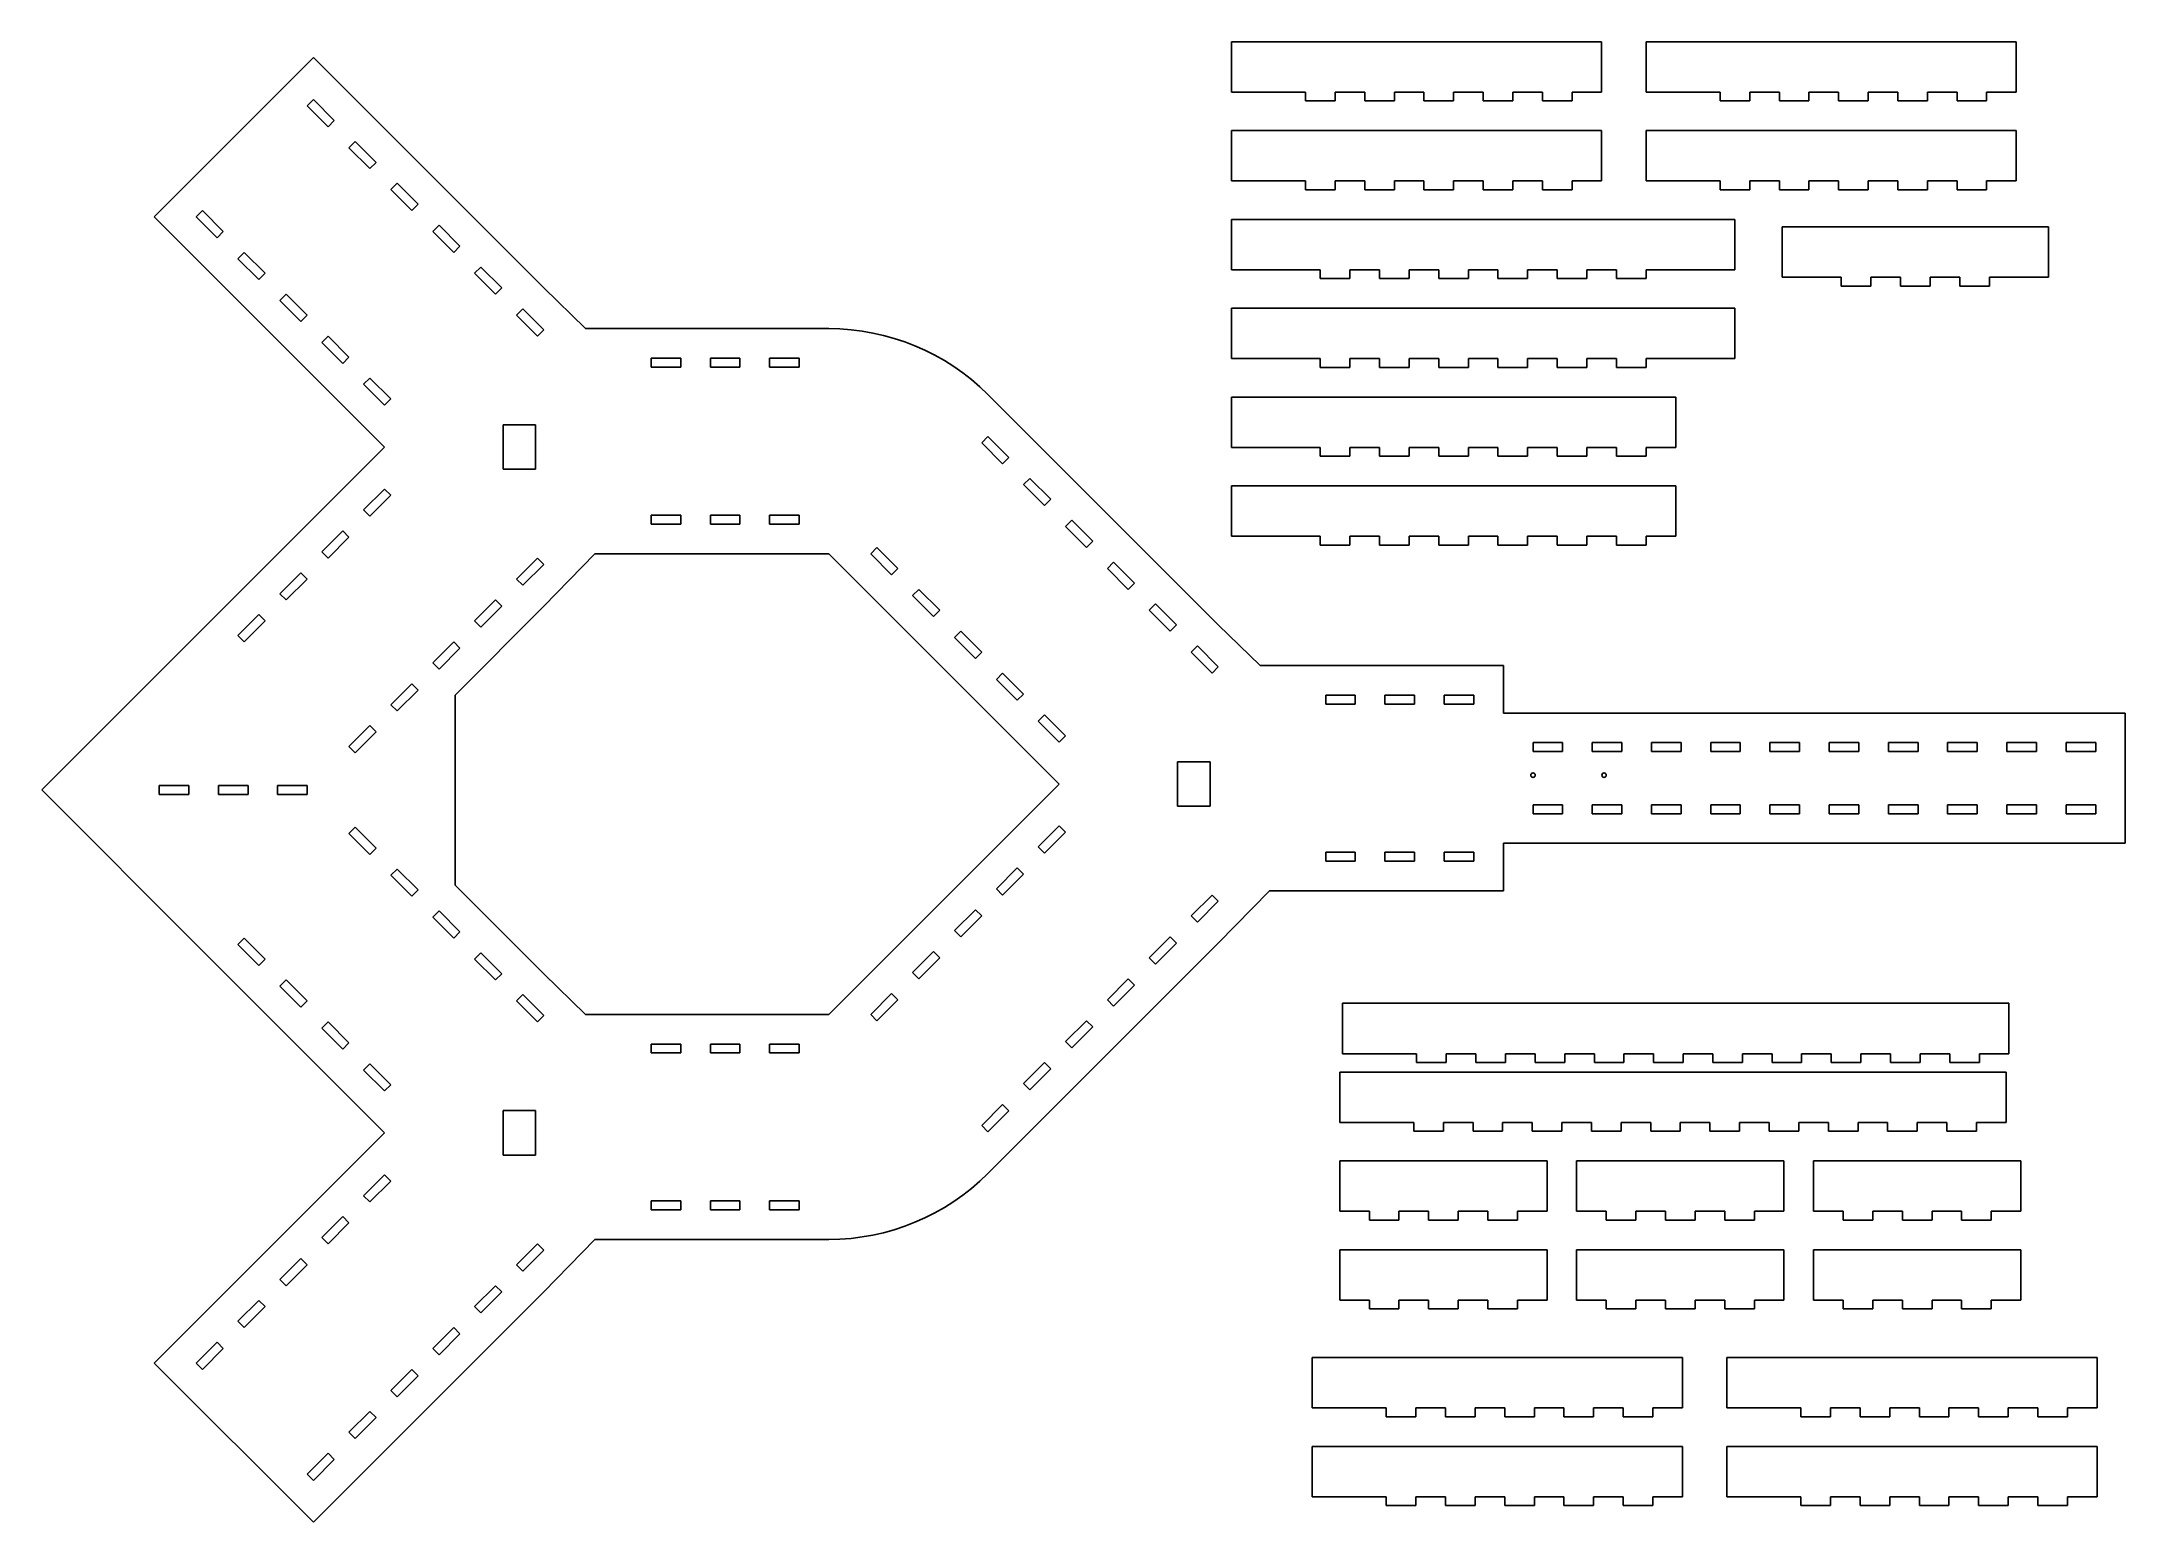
# Model space of a CAD drawing. Header units: millimetres. Extents: x -2 to 702, y 0 to 500.
import ezdxf

# ---------------------------------------------------------------- set-up
doc = ezdxf.new("R2010")
doc.units = ezdxf.units.MM
doc.layers.get('0').update_dxf_attribs({"lineweight": 25, "true_color": 0x000000})

msp = doc.modelspace()

# ---------------------------------------------------------------- linework, layer by layer
for p, q in [((525, 500), (400, 500)), ((400, 500), (400, 483)), ((525, 483), (525, 500)), ((665, 500), (540, 500)), ((540, 500), (540, 483)), ((665, 483), (665, 500)), ((90, 494.61), (36.26, 440.87)), ((167.78, 416.83), (90, 494.61)), ((90, 480.47), (87.88, 478.34)), ((97.07, 473.39), (90, 480.47)), ((400, 483), (425, 483)), ((425, 483), (425, 480)), ((425, 480), (435, 480)), ((435, 480), (435, 483)), ((435, 483), (445, 483)), ((445, 483), (445, 480)), ((445, 480), (455, 480)), ((455, 480), (455, 483)), ((455, 483), (465, 483)), ((465, 483), (465, 480)), ((465, 480), (475, 480)), ((475, 480), (475, 483)), ((475, 483), (485, 483)), ((485, 483), (485, 480)), ((485, 480), (495, 480)), ((495, 480), (495, 483)), ((495, 483), (505, 483)), ((505, 483), (505, 480)), ((505, 480), (515, 480)), ((515, 480), (515, 483)), ((515, 483), (525, 483)), ((540, 483), (565, 483)), ((565, 483), (565, 480)), ((565, 480), (575, 480)), ((575, 480), (575, 483)), ((575, 483), (585, 483)), ((585, 483), (585, 480)), ((585, 480), (595, 480)), ((595, 480), (595, 483)), ((595, 483), (605, 483)), ((605, 483), (605, 480)), ((605, 480), (615, 480)), ((615, 480), (615, 483)), ((615, 483), (625, 483)), ((625, 483), (625, 480)), ((625, 480), (635, 480)), ((635, 480), (635, 483)), ((635, 483), (645, 483)), ((645, 483), (645, 480)), ((645, 480), (655, 480)), ((655, 480), (655, 483)), ((655, 483), (665, 483)), ((87.88, 478.34), (94.95, 471.27)), ((94.95, 471.27), (97.07, 473.39)), ((104.14, 466.32), (102.02, 464.2)), ((111.21, 459.25), (104.14, 466.32)), ((525, 470), (400, 470)), ((400, 470), (400, 453)), ((525, 453), (525, 470)), ((665, 470), (540, 470)), ((540, 470), (540, 453)), ((665, 453), (665, 470)), ((102.02, 464.2), (109.09, 457.13)), ((109.09, 457.13), (111.21, 459.25)), ((118.28, 452.18), (116.16, 450.06)), ((125.36, 445.11), (118.28, 452.18)), ((400, 453), (425, 453)), ((425, 453), (425, 450)), ((435, 450), (435, 453)), ((435, 453), (445, 453)), ((445, 453), (445, 450)), ((455, 450), (455, 453)), ((455, 453), (465, 453)), ((465, 453), (465, 450)), ((475, 450), (475, 453)), ((475, 453), (485, 453)), ((485, 453), (485, 450)), ((495, 450), (495, 453)), ((495, 453), (505, 453)), ((505, 453), (505, 450)), ((515, 450), (515, 453)), ((515, 453), (525, 453)), ((540, 453), (565, 453)), ((565, 453), (565, 450)), ((575, 450), (575, 453)), ((575, 453), (585, 453)), ((585, 453), (585, 450)), ((595, 450), (595, 453)), ((595, 453), (605, 453)), ((605, 453), (605, 450)), ((615, 450), (615, 453)), ((615, 453), (625, 453)), ((625, 453), (625, 450)), ((635, 450), (635, 453)), ((635, 453), (645, 453)), ((645, 453), (645, 450)), ((655, 450), (655, 453)), ((655, 453), (665, 453)), ((116.16, 450.06), (123.23, 442.99)), ((123.23, 442.99), (125.36, 445.11)), ((425, 450), (435, 450)), ((445, 450), (455, 450)), ((465, 450), (475, 450)), ((485, 450), (495, 450)), ((505, 450), (515, 450)), ((565, 450), (575, 450)), ((585, 450), (595, 450)), ((605, 450), (615, 450)), ((625, 450), (635, 450)), ((645, 450), (655, 450)), ((36.26, 440.87), (114.04, 363.09)), ((52.52, 442.99), (50.4, 440.87)), ((50.4, 440.87), (57.47, 433.8)), ((59.59, 435.92), (52.52, 442.99)), ((132.43, 438.04), (130.31, 435.92)), ((139.5, 430.97), (132.43, 438.04)), ((570, 440), (400, 440)), ((400, 440), (400, 423)), ((570, 423), (570, 440)), ((675.92, 437.48), (585.92, 437.48)), ((585.92, 437.48), (585.92, 420.48)), ((675.92, 420.48), (675.92, 437.48)), ((57.47, 433.8), (59.59, 435.92)), ((130.31, 435.92), (137.38, 428.85)), ((137.38, 428.85), (139.5, 430.97)), ((66.67, 428.85), (64.54, 426.72)), ((64.54, 426.72), (71.62, 419.65)), ((73.74, 421.78), (66.67, 428.85)), ((146.57, 423.9), (144.45, 421.78)), ((153.64, 416.83), (146.57, 423.9)), ((400, 423), (410, 423)), ((410, 423), (420, 423)), ((420, 423), (430, 423)), ((430, 423), (430, 420)), ((440, 420), (440, 423)), ((440, 423), (450, 423)), ((450, 423), (450, 420)), ((460, 420), (460, 423)), ((460, 423), (470, 423)), ((470, 423), (470, 420)), ((480, 420), (480, 423)), ((480, 423), (490, 423)), ((490, 423), (490, 420)), ((500, 420), (500, 423)), ((500, 423), (510, 423)), ((510, 423), (510, 420)), ((520, 420), (520, 423)), ((520, 423), (530, 423)), ((530, 423), (530, 420)), ((540, 420), (540, 423)), ((540, 423), (550, 423)), ((550, 423), (560, 423)), ((560, 423), (570, 423)), ((71.62, 419.65), (73.74, 421.78)), ((144.45, 421.78), (151.52, 414.7)), ((151.52, 414.7), (153.64, 416.83)), ((167.78, 416.83), (181.9, 403.09)), ((430, 420), (440, 420)), ((450, 420), (460, 420)), ((470, 420), (480, 420)), ((490, 420), (500, 420)), ((510, 420), (520, 420)), ((530, 420), (540, 420)), ((585.92, 420.48), (595.92, 420.48)), ((595.92, 420.48), (605.92, 420.48)), ((605.92, 420.48), (605.92, 417.48)), ((605.92, 417.48), (615.92, 417.48)), ((615.92, 417.48), (615.92, 420.48)), ((615.92, 420.48), (625.92, 420.48)), ((625.92, 420.48), (625.92, 417.48)), ((625.92, 417.48), (635.92, 417.48)), ((635.92, 417.48), (635.92, 420.48)), ((635.92, 420.48), (645.92, 420.48)), ((645.92, 420.48), (645.92, 417.48)), ((645.92, 417.48), (655.92, 417.48)), ((655.92, 417.48), (655.92, 420.48)), ((655.92, 420.48), (665.92, 420.48)), ((665.92, 420.48), (675.92, 420.48)), ((80.81, 414.7), (78.69, 412.58)), ((78.69, 412.58), (85.76, 405.51)), ((87.88, 407.63), (80.81, 414.7)), ((160.71, 409.75), (158.59, 407.63)), ((160.71, 409.75), (167.78, 402.68)), ((570, 410), (400, 410)), ((400, 410), (400, 393)), ((570, 393), (570, 410)), ((85.76, 405.51), (87.88, 407.63)), ((158.59, 407.63), (165.66, 400.56)), ((165.66, 400.56), (167.78, 402.68)), ((264.04, 403.09), (181.9, 403.09)), ((94.95, 400.56), (92.83, 398.44)), ((92.83, 398.44), (99.9, 391.37)), ((102.02, 393.49), (94.95, 400.56)), ((99.9, 391.37), (102.02, 393.49)), ((214.04, 393.09), (204.04, 393.09)), ((204.04, 393.09), (204.04, 390.09)), ((204.04, 390.09), (214.04, 390.09)), ((214.04, 390.09), (214.04, 393.09)), ((234.04, 393.09), (224.04, 393.09)), ((224.04, 393.09), (224.04, 390.09)), ((224.04, 390.09), (234.04, 390.09)), ((234.04, 390.09), (234.04, 393.09)), ((254.04, 393.09), (244.04, 393.09)), ((244.04, 393.09), (244.04, 390.09)), ((244.04, 390.09), (254.04, 390.09)), ((254.04, 390.09), (254.04, 393.09)), ((400, 393), (410, 393)), ((410, 393), (420, 393)), ((420, 393), (430, 393)), ((430, 393), (430, 390)), ((430, 390), (440, 390)), ((440, 390), (440, 393)), ((440, 393), (450, 393)), ((450, 393), (450, 390)), ((450, 390), (460, 390)), ((460, 390), (460, 393)), ((460, 393), (470, 393)), ((470, 393), (470, 390)), ((470, 390), (480, 390)), ((480, 390), (480, 393)), ((480, 393), (490, 393)), ((490, 393), (490, 390)), ((490, 390), (500, 390)), ((500, 390), (500, 393)), ((500, 393), (510, 393)), ((510, 393), (510, 390)), ((510, 390), (520, 390)), ((520, 390), (520, 393)), ((520, 393), (530, 393)), ((530, 393), (530, 390)), ((530, 390), (540, 390)), ((540, 390), (540, 393)), ((540, 393), (550, 393)), ((550, 393), (560, 393)), ((560, 393), (570, 393)), ((109.09, 386.42), (106.97, 384.3)), ((106.97, 384.3), (114.04, 377.23)), ((116.16, 379.35), (109.09, 386.42)), ((395.56, 303.04), (317.78, 380.83)), ((550, 380), (400, 380)), ((400, 380), (400, 363)), ((550, 363), (550, 380)), ((114.04, 377.23), (116.16, 379.35)), ((165.04, 370.59), (154.04, 370.59)), ((154.04, 370.59), (154.04, 355.59)), ((165.04, 355.59), (165.04, 370.59)), ((317.78, 366.68), (315.66, 364.56)), ((324.85, 359.61), (317.78, 366.68)), ((114.04, 363.09), (52, 301.04)), ((315.66, 364.56), (322.73, 357.49)), ((322.73, 357.49), (324.85, 359.61)), ((400, 363), (410, 363)), ((410, 363), (420, 363)), ((420, 363), (430, 363)), ((430, 363), (430, 360)), ((430, 360), (440, 360)), ((440, 360), (440, 363)), ((440, 363), (450, 363)), ((450, 363), (450, 360)), ((450, 360), (460, 360)), ((460, 360), (460, 363)), ((460, 363), (470, 363)), ((470, 363), (470, 360)), ((470, 360), (480, 360)), ((480, 360), (480, 363)), ((480, 363), (490, 363)), ((490, 363), (490, 360)), ((490, 360), (500, 360)), ((500, 360), (500, 363)), ((500, 363), (510, 363)), ((510, 363), (510, 360)), ((510, 360), (520, 360)), ((520, 360), (520, 363)), ((520, 363), (530, 363)), ((530, 363), (530, 360)), ((530, 360), (540, 360)), ((540, 360), (540, 363)), ((540, 363), (550, 363)), ((154.04, 355.59), (165.04, 355.59)), ((331.92, 352.54), (329.8, 350.42)), ((338.99, 345.47), (331.92, 352.54)), ((114.04, 348.94), (106.97, 341.87)), ((109.09, 339.75), (116.16, 346.82)), ((116.16, 346.82), (114.04, 348.94)), ((329.8, 350.42), (336.87, 343.35)), ((336.87, 343.35), (338.99, 345.47)), ((550, 350), (400, 350)), ((400, 350), (400, 333)), ((550, 333), (550, 350)), ((106.97, 341.87), (109.09, 339.75)), ((214.04, 340.09), (204.04, 340.09)), ((204.04, 340.09), (204.04, 337.09)), ((214.04, 337.09), (214.04, 340.09)), ((234.04, 340.09), (224.04, 340.09)), ((224.04, 340.09), (224.04, 337.09)), ((234.04, 337.09), (234.04, 340.09)), ((254.04, 340.09), (244.04, 340.09)), ((244.04, 340.09), (244.04, 337.09)), ((254.04, 337.09), (254.04, 340.09)), ((346.07, 338.4), (343.94, 336.28)), ((353.14, 331.33), (346.07, 338.4)), ((99.9, 334.8), (92.83, 327.73)), ((94.95, 325.61), (102.02, 332.68)), ((102.02, 332.68), (99.9, 334.8)), ((204.04, 337.09), (214.04, 337.09)), ((224.04, 337.09), (234.04, 337.09)), ((244.04, 337.09), (254.04, 337.09)), ((343.94, 336.28), (351.02, 329.21)), ((351.02, 329.21), (353.14, 331.33)), ((400, 333), (410, 333)), ((410, 333), (420, 333)), ((420, 333), (430, 333)), ((430, 333), (430, 330)), ((440, 330), (440, 333)), ((440, 333), (450, 333)), ((450, 333), (450, 330)), ((460, 330), (460, 333)), ((460, 333), (470, 333)), ((470, 333), (470, 330)), ((480, 330), (480, 333)), ((480, 333), (490, 333)), ((490, 333), (490, 330)), ((500, 330), (500, 333)), ((500, 333), (510, 333)), ((510, 333), (510, 330)), ((520, 330), (520, 333)), ((520, 333), (530, 333)), ((530, 333), (530, 330)), ((540, 330), (540, 333)), ((540, 333), (550, 333)), ((92.83, 327.73), (94.95, 325.61)), ((165.66, 325.61), (158.59, 318.54)), ((167.78, 323.49), (165.66, 325.61)), ((167.78, 309.35), (185.04, 327.09)), ((185.04, 327.09), (264.04, 327.09)), ((264.04, 327.09), (341.82, 249.3)), ((280.31, 329.21), (278.18, 327.09)), ((278.18, 327.09), (285.25, 320.01)), ((287.38, 322.14), (280.31, 329.21)), ((360.21, 324.26), (358.09, 322.14)), ((367.28, 317.19), (360.21, 324.26)), ((430, 330), (440, 330)), ((450, 330), (460, 330)), ((470, 330), (480, 330)), ((490, 330), (500, 330)), ((510, 330), (520, 330)), ((530, 330), (540, 330)), ((85.76, 320.66), (78.69, 313.59)), ((80.81, 311.47), (87.88, 318.54)), ((87.88, 318.54), (85.76, 320.66)), ((158.59, 318.54), (160.71, 316.42)), ((160.71, 316.42), (167.78, 323.49)), ((285.25, 320.01), (287.38, 322.14)), ((358.09, 322.14), (365.16, 315.06)), ((365.16, 315.06), (367.28, 317.19)), ((78.69, 313.59), (80.81, 311.47)), ((151.52, 311.47), (144.45, 304.4)), ((153.64, 309.35), (151.52, 311.47)), ((294.45, 315.06), (292.33, 312.94)), ((292.33, 312.94), (299.4, 305.87)), ((301.52, 307.99), (294.45, 315.06)), ((374.35, 310.11), (372.23, 307.99)), ((381.42, 303.04), (374.35, 310.11)), ((71.62, 306.52), (64.54, 299.45)), ((66.67, 297.32), (73.74, 304.4)), ((73.74, 304.4), (71.62, 306.52)), ((137.93, 279.3), (167.78, 309.35)), ((144.45, 304.4), (146.57, 302.27)), ((146.57, 302.27), (153.64, 309.35)), ((299.4, 305.87), (301.52, 307.99)), ((372.23, 307.99), (379.3, 300.92)), ((379.3, 300.92), (381.42, 303.04)), ((395.56, 303.04), (409.68, 289.3)), ((-1.74, 247.3), (52, 301.04)), ((64.54, 299.45), (66.67, 297.32)), ((137.38, 297.32), (130.31, 290.25)), ((139.5, 295.2), (137.38, 297.32)), ((308.59, 300.92), (306.47, 298.8)), ((306.47, 298.8), (313.54, 291.73)), ((315.66, 293.85), (308.59, 300.92)), ((388.49, 295.97), (386.37, 293.85)), ((388.49, 295.97), (395.56, 288.9)), ((130.31, 290.25), (132.43, 288.13)), ((132.43, 288.13), (139.5, 295.2)), ((313.54, 291.73), (315.66, 293.85)), ((386.37, 293.85), (393.44, 286.78)), ((393.44, 286.78), (395.56, 288.9)), ((491.82, 289.3), (409.68, 289.3)), ((491.82, 284.3), (491.82, 289.3)), ((123.23, 283.18), (116.16, 276.11)), ((125.36, 281.06), (123.23, 283.18)), ((322.73, 286.78), (320.61, 284.66)), ((320.61, 284.66), (327.68, 277.59)), ((329.8, 279.71), (322.73, 286.78)), ((491.82, 273.3), (491.82, 284.3)), ((116.16, 276.11), (118.28, 273.99)), ((118.28, 273.99), (125.36, 281.06)), ((137.93, 279.3), (137.93, 215.11)), ((327.68, 277.59), (329.8, 279.71)), ((441.82, 279.3), (431.82, 279.3)), ((431.82, 279.3), (431.82, 276.3)), ((431.82, 276.3), (441.82, 276.3)), ((441.82, 276.3), (441.82, 279.3)), ((461.82, 279.3), (451.82, 279.3)), ((451.82, 279.3), (451.82, 276.3)), ((451.82, 276.3), (461.82, 276.3)), ((461.82, 276.3), (461.82, 279.3)), ((481.82, 279.3), (471.82, 279.3)), ((471.82, 279.3), (471.82, 276.3)), ((471.82, 276.3), (481.82, 276.3)), ((481.82, 276.3), (481.82, 279.3)), ((109.09, 269.04), (102.02, 261.97)), ((111.21, 266.92), (109.09, 269.04)), ((336.87, 272.64), (334.75, 270.52)), ((334.75, 270.52), (341.82, 263.45)), ((343.94, 265.57), (336.87, 272.64)), ((601.82, 273.3), (491.82, 273.3)), ((701.82, 273.3), (591.82, 273.3)), ((701.82, 229.3), (701.82, 273.3)), ((102.02, 261.97), (104.14, 259.85)), ((104.14, 259.85), (111.21, 266.92)), ((341.82, 263.45), (343.94, 265.57)), ((511.82, 263.3), (501.82, 263.3)), ((501.82, 263.3), (501.82, 260.3)), ((511.82, 260.3), (511.82, 263.3)), ((531.82, 263.3), (521.82, 263.3)), ((521.82, 263.3), (521.82, 260.3)), ((531.82, 260.3), (531.82, 263.3)), ((551.82, 263.3), (541.82, 263.3)), ((541.82, 263.3), (541.82, 260.3)), ((551.82, 260.3), (551.82, 263.3)), ((571.82, 263.3), (561.82, 263.3)), ((561.82, 263.3), (561.82, 260.3)), ((571.82, 260.3), (571.82, 263.3)), ((591.82, 263.3), (581.82, 263.3)), ((581.82, 263.3), (581.82, 260.3)), ((591.82, 260.3), (591.82, 263.3)), ((611.82, 263.3), (601.82, 263.3)), ((601.82, 263.3), (601.82, 260.3)), ((611.82, 260.3), (611.82, 263.3)), ((631.82, 263.3), (621.82, 263.3)), ((621.82, 263.3), (621.82, 260.3)), ((631.82, 260.3), (631.82, 263.3)), ((651.82, 263.3), (641.82, 263.3)), ((641.82, 263.3), (641.82, 260.3)), ((651.82, 260.3), (651.82, 263.3)), ((671.82, 263.3), (661.82, 263.3)), ((661.82, 263.3), (661.82, 260.3)), ((671.82, 260.3), (671.82, 263.3)), ((691.82, 263.3), (681.82, 263.3)), ((681.82, 263.3), (681.82, 260.3)), ((691.82, 260.3), (691.82, 263.3)), ((392.82, 256.8), (381.82, 256.8)), ((381.82, 256.8), (381.82, 241.8)), ((392.82, 241.8), (392.82, 256.8)), ((501.82, 260.3), (511.82, 260.3)), ((521.82, 260.3), (531.82, 260.3)), ((541.82, 260.3), (551.82, 260.3)), ((561.82, 260.3), (571.82, 260.3)), ((581.82, 260.3), (591.82, 260.3)), ((601.82, 260.3), (611.82, 260.3)), ((621.82, 260.3), (631.82, 260.3)), ((641.82, 260.3), (651.82, 260.3)), ((661.82, 260.3), (671.82, 260.3)), ((681.82, 260.3), (691.82, 260.3)), ((-1.74, 247.3), (52, 193.56)), ((47.93, 248.8), (37.93, 248.8)), ((37.93, 248.8), (37.93, 245.8)), ((47.93, 245.8), (47.93, 248.8)), ((67.93, 248.8), (57.93, 248.8)), ((57.93, 248.8), (57.93, 245.8)), ((67.93, 245.8), (67.93, 248.8)), ((87.93, 248.8), (77.93, 248.8)), ((77.93, 248.8), (77.93, 245.8)), ((87.93, 245.8), (87.93, 248.8)), ((341.82, 249.3), (264.04, 171.52)), ((37.93, 245.8), (47.93, 245.8)), ((57.93, 245.8), (67.93, 245.8)), ((77.93, 245.8), (87.93, 245.8)), ((381.82, 241.8), (392.82, 241.8)), ((511.82, 242.3), (501.82, 242.3)), ((501.82, 242.3), (501.82, 239.3)), ((501.82, 239.3), (511.82, 239.3)), ((511.82, 239.3), (511.82, 242.3)), ((531.82, 242.3), (521.82, 242.3)), ((521.82, 242.3), (521.82, 239.3)), ((521.82, 239.3), (531.82, 239.3)), ((531.82, 239.3), (531.82, 242.3)), ((551.82, 242.3), (541.82, 242.3)), ((541.82, 242.3), (541.82, 239.3)), ((541.82, 239.3), (551.82, 239.3)), ((551.82, 239.3), (551.82, 242.3)), ((571.82, 242.3), (561.82, 242.3)), ((561.82, 242.3), (561.82, 239.3)), ((561.82, 239.3), (571.82, 239.3)), ((571.82, 239.3), (571.82, 242.3)), ((591.82, 242.3), (581.82, 242.3)), ((581.82, 242.3), (581.82, 239.3)), ((581.82, 239.3), (591.82, 239.3)), ((591.82, 239.3), (591.82, 242.3)), ((611.82, 242.3), (601.82, 242.3)), ((601.82, 242.3), (601.82, 239.3)), ((601.82, 239.3), (611.82, 239.3)), ((611.82, 239.3), (611.82, 242.3)), ((631.82, 242.3), (621.82, 242.3)), ((621.82, 242.3), (621.82, 239.3)), ((621.82, 239.3), (631.82, 239.3)), ((631.82, 239.3), (631.82, 242.3)), ((651.82, 242.3), (641.82, 242.3)), ((641.82, 242.3), (641.82, 239.3)), ((641.82, 239.3), (651.82, 239.3)), ((651.82, 239.3), (651.82, 242.3)), ((671.82, 242.3), (661.82, 242.3)), ((661.82, 242.3), (661.82, 239.3)), ((661.82, 239.3), (671.82, 239.3)), ((671.82, 239.3), (671.82, 242.3)), ((691.82, 242.3), (681.82, 242.3)), ((681.82, 242.3), (681.82, 239.3)), ((681.82, 239.3), (691.82, 239.3)), ((691.82, 239.3), (691.82, 242.3)), ((104.14, 234.76), (102.02, 232.64)), ((102.02, 232.64), (109.09, 225.57)), ((111.21, 227.69), (104.14, 234.76)), ((341.82, 235.16), (334.75, 228.09)), ((336.87, 225.97), (343.94, 233.04)), ((343.94, 233.04), (341.82, 235.16)), ((109.09, 225.57), (111.21, 227.69)), ((334.75, 228.09), (336.87, 225.97)), ((441.82, 226.3), (431.82, 226.3)), ((431.82, 226.3), (431.82, 223.3)), ((441.82, 223.3), (441.82, 226.3)), ((461.82, 226.3), (451.82, 226.3)), ((451.82, 226.3), (451.82, 223.3)), ((461.82, 223.3), (461.82, 226.3)), ((481.82, 226.3), (471.82, 226.3)), ((471.82, 226.3), (471.82, 223.3)), ((481.82, 223.3), (481.82, 226.3)), ((491.82, 213.3), (491.82, 229.3)), ((491.82, 229.3), (601.82, 229.3)), ((514.32, 229.3), (514.32, 229.3)), ((591.82, 229.3), (701.82, 229.3)), ((614.32, 229.3), (614.32, 229.3)), ((118.28, 220.62), (116.16, 218.5)), ((116.16, 218.5), (123.23, 211.42)), ((125.36, 213.55), (118.28, 220.62)), ((327.68, 221.02), (320.61, 213.95)), ((322.73, 211.83), (329.8, 218.9)), ((329.8, 218.9), (327.68, 221.02)), ((431.82, 223.3), (441.82, 223.3)), ((451.82, 223.3), (461.82, 223.3)), ((471.82, 223.3), (481.82, 223.3)), ((123.23, 211.42), (125.36, 213.55)), ((137.93, 215.11), (167.78, 185.26)), ((320.61, 213.95), (322.73, 211.83)), ((393.44, 211.83), (386.37, 204.76)), ((395.56, 209.71), (393.44, 211.83)), ((395.56, 195.56), (412.82, 213.3)), ((412.82, 213.3), (491.82, 213.3)), ((132.43, 206.48), (130.31, 204.35)), ((130.31, 204.35), (137.38, 197.28)), ((139.5, 199.4), (132.43, 206.48)), ((313.54, 206.88), (306.47, 199.81)), ((308.59, 197.68), (315.66, 204.76)), ((315.66, 204.76), (313.54, 206.88)), ((386.37, 204.76), (388.49, 202.63)), ((388.49, 202.63), (395.56, 209.71)), ((66.67, 197.28), (64.54, 195.16)), ((73.74, 190.21), (66.67, 197.28)), ((137.38, 197.28), (139.5, 199.4)), ((306.47, 199.81), (308.59, 197.68)), ((379.3, 197.68), (372.23, 190.61)), ((381.42, 195.56), (379.3, 197.68)), ((52, 193.56), (114.04, 131.52)), ((64.54, 195.16), (71.62, 188.09)), ((71.62, 188.09), (73.74, 190.21)), ((146.57, 192.33), (144.45, 190.21)), ((144.45, 190.21), (151.52, 183.14)), ((153.64, 185.26), (146.57, 192.33)), ((299.4, 192.74), (292.33, 185.66)), ((294.45, 183.54), (301.52, 190.61)), ((301.52, 190.61), (299.4, 192.74)), ((317.78, 117.78), (395.56, 195.56)), ((372.23, 190.61), (374.35, 188.49)), ((374.35, 188.49), (381.42, 195.56)), ((80.81, 183.14), (78.69, 181.02)), ((87.88, 176.07), (80.81, 183.14)), ((151.52, 183.14), (153.64, 185.26)), ((167.78, 185.26), (181.9, 171.52)), ((292.33, 185.66), (294.45, 183.54)), ((365.16, 183.54), (358.09, 176.47)), ((367.28, 181.42), (365.16, 183.54)), ((78.69, 181.02), (85.76, 173.95)), ((85.76, 173.95), (87.88, 176.07)), ((160.71, 178.19), (158.59, 176.07)), ((158.59, 176.07), (165.66, 169)), ((160.71, 178.19), (167.78, 171.12)), ((285.25, 178.59), (278.18, 171.52)), ((280.31, 169.4), (287.38, 176.47)), ((287.38, 176.47), (285.25, 178.59)), ((358.09, 176.47), (360.21, 174.35)), ((360.21, 174.35), (367.28, 181.42)), ((94.95, 169), (92.83, 166.88)), ((102.02, 161.93), (94.95, 169)), ((165.66, 169), (167.78, 171.12)), ((264.04, 171.52), (181.9, 171.52)), ((278.18, 171.52), (280.31, 169.4)), ((351.02, 169.4), (343.94, 162.33)), ((353.14, 167.28), (351.02, 169.4)), ((562.53, 175.26), (437.53, 175.26)), ((437.53, 175.26), (437.53, 158.26)), ((662.53, 175.26), (537.53, 175.26)), ((662.53, 158.26), (662.53, 175.26)), ((92.83, 166.88), (99.9, 159.81)), ((99.9, 159.81), (102.02, 161.93)), ((343.94, 162.33), (346.07, 160.21)), ((346.07, 160.21), (353.14, 167.28)), ((109.09, 154.86), (106.97, 152.74)), ((116.16, 147.79), (109.09, 154.86)), ((214.04, 161.52), (204.04, 161.52)), ((204.04, 161.52), (204.04, 158.52)), ((204.04, 158.52), (214.04, 158.52)), ((214.04, 158.52), (214.04, 161.52)), ((234.04, 161.52), (224.04, 161.52)), ((224.04, 161.52), (224.04, 158.52)), ((224.04, 158.52), (234.04, 158.52)), ((234.04, 158.52), (234.04, 161.52)), ((254.04, 161.52), (244.04, 161.52)), ((244.04, 161.52), (244.04, 158.52)), ((244.04, 158.52), (254.04, 158.52)), ((254.04, 158.52), (254.04, 161.52)), ((336.87, 155.26), (329.8, 148.19)), ((338.99, 153.14), (336.87, 155.26)), ((437.53, 158.26), (462.53, 158.26)), ((462.53, 158.26), (462.53, 155.26)), ((462.53, 155.26), (472.53, 155.26)), ((472.53, 155.26), (472.53, 158.26)), ((472.53, 158.26), (482.53, 158.26)), ((482.53, 158.26), (482.53, 155.26)), ((482.53, 155.26), (492.53, 155.26)), ((492.53, 155.26), (492.53, 158.26)), ((492.53, 158.26), (502.53, 158.26)), ((502.53, 158.26), (502.53, 155.26)), ((502.53, 155.26), (512.53, 155.26)), ((512.53, 155.26), (512.53, 158.26)), ((512.53, 158.26), (522.53, 158.26)), ((522.53, 158.26), (522.53, 155.26)), ((522.53, 155.26), (532.53, 155.26)), ((532.53, 155.26), (532.53, 158.26)), ((532.53, 158.26), (542.53, 158.26)), ((542.53, 158.26), (542.53, 155.26)), ((542.53, 155.26), (552.53, 155.26)), ((552.53, 155.26), (552.53, 158.26)), ((552.53, 158.26), (562.53, 158.26)), ((562.53, 158.26), (562.53, 155.26)), ((562.53, 155.26), (572.53, 155.26)), ((572.53, 155.26), (572.53, 158.26)), ((572.53, 158.26), (582.53, 158.26)), ((582.53, 158.26), (582.53, 155.26)), ((582.53, 155.26), (592.53, 155.26)), ((592.53, 155.26), (592.53, 158.26)), ((592.53, 158.26), (602.53, 158.26)), ((602.53, 158.26), (602.53, 155.26)), ((602.53, 155.26), (612.53, 155.26)), ((612.53, 155.26), (612.53, 158.26)), ((612.53, 158.26), (622.53, 158.26)), ((622.53, 158.26), (622.53, 155.26)), ((622.53, 155.26), (632.53, 155.26)), ((632.53, 155.26), (632.53, 158.26)), ((632.53, 158.26), (642.53, 158.26)), ((642.53, 158.26), (642.53, 155.26)), ((642.53, 155.26), (652.53, 155.26)), ((652.53, 155.26), (652.53, 158.26)), ((652.53, 158.26), (662.53, 158.26)), ((106.97, 152.74), (114.04, 145.66)), ((114.04, 145.66), (116.16, 147.79)), ((329.8, 148.19), (331.92, 146.07)), ((331.92, 146.07), (338.99, 153.14)), ((561.56, 152.04), (436.56, 152.04)), ((436.56, 152.04), (436.56, 135.04)), ((661.56, 152.04), (536.56, 152.04)), ((661.56, 135.04), (661.56, 152.04)), ((322.73, 141.12), (315.66, 134.05)), ((324.85, 138.99), (322.73, 141.12)), ((165.04, 139.02), (154.04, 139.02)), ((154.04, 139.02), (154.04, 124.02)), ((165.04, 124.02), (165.04, 139.02)), ((315.66, 134.05), (317.78, 131.92)), ((317.78, 131.92), (324.85, 138.99)), ((436.56, 135.04), (461.56, 135.04)), ((461.56, 135.04), (461.56, 132.04)), ((471.56, 132.04), (471.56, 135.04)), ((471.56, 135.04), (481.56, 135.04)), ((481.56, 135.04), (481.56, 132.04)), ((491.56, 132.04), (491.56, 135.04)), ((491.56, 135.04), (501.56, 135.04)), ((501.56, 135.04), (501.56, 132.04)), ((511.56, 132.04), (511.56, 135.04)), ((511.56, 135.04), (521.56, 135.04)), ((521.56, 135.04), (521.56, 132.04)), ((531.56, 132.04), (531.56, 135.04)), ((531.56, 135.04), (541.56, 135.04)), ((541.56, 135.04), (541.56, 132.04)), ((551.56, 132.04), (551.56, 135.04)), ((551.56, 135.04), (561.56, 135.04)), ((561.56, 135.04), (561.56, 132.04)), ((571.56, 132.04), (571.56, 135.04)), ((571.56, 135.04), (581.56, 135.04)), ((581.56, 135.04), (581.56, 132.04)), ((591.56, 132.04), (591.56, 135.04)), ((591.56, 135.04), (601.56, 135.04)), ((601.56, 135.04), (601.56, 132.04)), ((611.56, 132.04), (611.56, 135.04)), ((611.56, 135.04), (621.56, 135.04)), ((621.56, 135.04), (621.56, 132.04)), ((631.56, 132.04), (631.56, 135.04)), ((631.56, 135.04), (641.56, 135.04)), ((641.56, 135.04), (641.56, 132.04)), ((651.56, 132.04), (651.56, 135.04)), ((651.56, 135.04), (661.56, 135.04)), ((114.04, 131.52), (36.26, 53.74)), ((461.56, 132.04), (471.56, 132.04)), ((481.56, 132.04), (491.56, 132.04)), ((501.56, 132.04), (511.56, 132.04)), ((521.56, 132.04), (531.56, 132.04)), ((541.56, 132.04), (551.56, 132.04)), ((561.56, 132.04), (571.56, 132.04)), ((581.56, 132.04), (591.56, 132.04)), ((601.56, 132.04), (611.56, 132.04)), ((621.56, 132.04), (631.56, 132.04)), ((641.56, 132.04), (651.56, 132.04)), ((154.04, 124.02), (165.04, 124.02)), ((506.56, 122.04), (436.56, 122.04)), ((436.56, 122.04), (436.56, 105.04)), ((506.56, 105.04), (506.56, 122.04)), ((586.56, 122.04), (516.56, 122.04)), ((516.56, 122.04), (516.56, 105.04)), ((586.56, 105.04), (586.56, 122.04)), ((666.56, 122.04), (596.56, 122.04)), ((596.56, 122.04), (596.56, 105.04)), ((666.56, 105.04), (666.56, 122.04)), ((114.04, 117.38), (106.97, 110.31)), ((109.09, 108.19), (116.16, 115.26)), ((116.16, 115.26), (114.04, 117.38)), ((106.97, 110.31), (109.09, 108.19)), ((214.04, 108.52), (204.04, 108.52)), ((204.04, 108.52), (204.04, 105.52)), ((214.04, 105.52), (214.04, 108.52)), ((234.04, 108.52), (224.04, 108.52)), ((224.04, 108.52), (224.04, 105.52)), ((234.04, 105.52), (234.04, 108.52)), ((254.04, 108.52), (244.04, 108.52)), ((244.04, 108.52), (244.04, 105.52)), ((254.04, 105.52), (254.04, 108.52)), ((99.9, 103.24), (92.83, 96.17)), ((94.95, 94.05), (102.02, 101.12)), ((102.02, 101.12), (99.9, 103.24)), ((204.04, 105.52), (214.04, 105.52)), ((224.04, 105.52), (234.04, 105.52)), ((244.04, 105.52), (254.04, 105.52)), ((436.56, 105.04), (446.56, 105.04)), ((446.56, 105.04), (446.56, 102.04)), ((446.56, 102.04), (456.56, 102.04)), ((456.56, 102.04), (456.56, 105.04)), ((456.56, 105.04), (466.56, 105.04)), ((466.56, 105.04), (466.56, 102.04)), ((466.56, 102.04), (476.56, 102.04)), ((476.56, 102.04), (476.56, 105.04)), ((476.56, 105.04), (486.56, 105.04)), ((486.56, 105.04), (486.56, 102.04)), ((486.56, 102.04), (496.56, 102.04)), ((496.56, 102.04), (496.56, 105.04)), ((496.56, 105.04), (506.56, 105.04)), ((516.56, 105.04), (526.56, 105.04)), ((526.56, 105.04), (526.56, 102.04)), ((526.56, 102.04), (536.56, 102.04)), ((536.56, 102.04), (536.56, 105.04)), ((536.56, 105.04), (546.56, 105.04)), ((546.56, 105.04), (546.56, 102.04)), ((546.56, 102.04), (556.56, 102.04)), ((556.56, 102.04), (556.56, 105.04)), ((556.56, 105.04), (566.56, 105.04)), ((566.56, 105.04), (566.56, 102.04)), ((566.56, 102.04), (576.56, 102.04)), ((576.56, 102.04), (576.56, 105.04)), ((576.56, 105.04), (586.56, 105.04)), ((596.56, 105.04), (606.56, 105.04)), ((606.56, 105.04), (606.56, 102.04)), ((606.56, 102.04), (616.56, 102.04)), ((616.56, 102.04), (616.56, 105.04)), ((616.56, 105.04), (626.56, 105.04)), ((626.56, 105.04), (626.56, 102.04)), ((626.56, 102.04), (636.56, 102.04)), ((636.56, 102.04), (636.56, 105.04)), ((636.56, 105.04), (646.56, 105.04)), ((646.56, 105.04), (646.56, 102.04)), ((646.56, 102.04), (656.56, 102.04)), ((656.56, 102.04), (656.56, 105.04)), ((656.56, 105.04), (666.56, 105.04)), ((92.83, 96.17), (94.95, 94.05)), ((165.66, 94.05), (158.59, 86.97)), ((160.71, 84.85), (167.78, 91.92)), ((167.78, 91.92), (165.66, 94.05)), ((167.78, 77.78), (185.04, 95.52)), ((185.04, 95.52), (264.04, 95.52)), ((506.56, 92.04), (436.56, 92.04)), ((436.56, 92.04), (436.56, 75.04)), ((506.56, 75.04), (506.56, 92.04)), ((586.56, 92.04), (516.56, 92.04)), ((516.56, 92.04), (516.56, 75.04)), ((586.56, 75.04), (586.56, 92.04)), ((666.56, 92.04), (596.56, 92.04)), ((596.56, 92.04), (596.56, 75.04)), ((666.56, 75.04), (666.56, 92.04)), ((85.76, 89.1), (78.69, 82.02)), ((80.81, 79.9), (87.88, 86.97)), ((87.88, 86.97), (85.76, 89.1)), ((158.59, 86.97), (160.71, 84.85)), ((78.69, 82.02), (80.81, 79.9)), ((90, 0), (167.78, 77.78)), ((151.52, 79.9), (144.45, 72.83)), ((146.57, 70.71), (153.64, 77.78)), ((153.64, 77.78), (151.52, 79.9)), ((71.62, 74.95), (64.54, 67.88)), ((66.67, 65.76), (73.74, 72.83)), ((73.74, 72.83), (71.62, 74.95)), ((144.45, 72.83), (146.57, 70.71)), ((436.56, 75.04), (446.56, 75.04)), ((446.56, 75.04), (446.56, 72.04)), ((446.56, 72.04), (456.56, 72.04)), ((456.56, 72.04), (456.56, 75.04)), ((456.56, 75.04), (466.56, 75.04)), ((466.56, 75.04), (466.56, 72.04)), ((466.56, 72.04), (476.56, 72.04)), ((476.56, 72.04), (476.56, 75.04)), ((476.56, 75.04), (486.56, 75.04)), ((486.56, 75.04), (486.56, 72.04)), ((486.56, 72.04), (496.56, 72.04)), ((496.56, 72.04), (496.56, 75.04)), ((496.56, 75.04), (506.56, 75.04)), ((516.56, 75.04), (526.56, 75.04)), ((526.56, 75.04), (526.56, 72.04)), ((526.56, 72.04), (536.56, 72.04)), ((536.56, 72.04), (536.56, 75.04)), ((536.56, 75.04), (546.56, 75.04)), ((546.56, 75.04), (546.56, 72.04)), ((546.56, 72.04), (556.56, 72.04)), ((556.56, 72.04), (556.56, 75.04)), ((556.56, 75.04), (566.56, 75.04)), ((566.56, 75.04), (566.56, 72.04)), ((566.56, 72.04), (576.56, 72.04)), ((576.56, 72.04), (576.56, 75.04)), ((576.56, 75.04), (586.56, 75.04)), ((596.56, 75.04), (606.56, 75.04)), ((606.56, 75.04), (606.56, 72.04)), ((606.56, 72.04), (616.56, 72.04)), ((616.56, 72.04), (616.56, 75.04)), ((616.56, 75.04), (626.56, 75.04)), ((626.56, 75.04), (626.56, 72.04)), ((626.56, 72.04), (636.56, 72.04)), ((636.56, 72.04), (636.56, 75.04)), ((636.56, 75.04), (646.56, 75.04)), ((646.56, 75.04), (646.56, 72.04)), ((646.56, 72.04), (656.56, 72.04)), ((656.56, 72.04), (656.56, 75.04)), ((656.56, 75.04), (666.56, 75.04)), ((64.54, 67.88), (66.67, 65.76)), ((137.38, 65.76), (130.31, 58.69)), ((132.43, 56.57), (139.5, 63.64)), ((139.5, 63.64), (137.38, 65.76)), ((57.47, 60.81), (50.4, 53.74)), ((52.52, 51.62), (59.59, 58.69)), ((59.59, 58.69), (57.47, 60.81)), ((130.31, 58.69), (132.43, 56.57)), ((36.26, 53.74), (90, 0)), ((50.4, 53.74), (52.52, 51.62)), ((123.23, 51.62), (116.16, 44.55)), ((118.28, 42.43), (125.36, 49.5)), ((125.36, 49.5), (123.23, 51.62)), ((552.28, 55.63), (427.28, 55.63)), ((427.28, 55.63), (427.28, 38.63)), ((552.28, 38.63), (552.28, 55.63)), ((692.28, 55.63), (567.28, 55.63)), ((567.28, 55.63), (567.28, 38.63)), ((692.28, 38.63), (692.28, 55.63)), ((116.16, 44.55), (118.28, 42.43)), ((109.09, 37.48), (102.02, 30.41)), ((104.14, 28.28), (111.21, 35.36)), ((111.21, 35.36), (109.09, 37.48)), ((427.28, 38.63), (452.28, 38.63)), ((452.28, 38.63), (452.28, 35.63)), ((452.28, 35.63), (462.28, 35.63)), ((462.28, 35.63), (462.28, 38.63)), ((462.28, 38.63), (472.28, 38.63)), ((472.28, 38.63), (472.28, 35.63)), ((472.28, 35.63), (482.28, 35.63)), ((482.28, 35.63), (482.28, 38.63)), ((482.28, 38.63), (492.28, 38.63)), ((492.28, 38.63), (492.28, 35.63)), ((492.28, 35.63), (502.28, 35.63)), ((502.28, 35.63), (502.28, 38.63)), ((502.28, 38.63), (512.28, 38.63)), ((512.28, 38.63), (512.28, 35.63)), ((512.28, 35.63), (522.28, 35.63)), ((522.28, 35.63), (522.28, 38.63)), ((522.28, 38.63), (532.28, 38.63)), ((532.28, 38.63), (532.28, 35.63)), ((532.28, 35.63), (542.28, 35.63)), ((542.28, 35.63), (542.28, 38.63)), ((542.28, 38.63), (552.28, 38.63)), ((567.28, 38.63), (592.28, 38.63)), ((592.28, 38.63), (592.28, 35.63)), ((592.28, 35.63), (602.28, 35.63)), ((602.28, 35.63), (602.28, 38.63)), ((602.28, 38.63), (612.28, 38.63)), ((612.28, 38.63), (612.28, 35.63)), ((612.28, 35.63), (622.28, 35.63)), ((622.28, 35.63), (622.28, 38.63)), ((622.28, 38.63), (632.28, 38.63)), ((632.28, 38.63), (632.28, 35.63)), ((632.28, 35.63), (642.28, 35.63)), ((642.28, 35.63), (642.28, 38.63)), ((642.28, 38.63), (652.28, 38.63)), ((652.28, 38.63), (652.28, 35.63)), ((652.28, 35.63), (662.28, 35.63)), ((662.28, 35.63), (662.28, 38.63)), ((662.28, 38.63), (672.28, 38.63)), ((672.28, 38.63), (672.28, 35.63)), ((672.28, 35.63), (682.28, 35.63)), ((682.28, 35.63), (682.28, 38.63)), ((682.28, 38.63), (692.28, 38.63)), ((102.02, 30.41), (104.14, 28.28)), ((94.95, 23.33), (87.88, 16.26)), ((90, 14.14), (97.07, 21.21)), ((97.07, 21.21), (94.95, 23.33)), ((552.28, 25.63), (427.28, 25.63)), ((427.28, 25.63), (427.28, 8.63)), ((552.28, 8.63), (552.28, 25.63)), ((692.28, 25.63), (567.28, 25.63)), ((567.28, 25.63), (567.28, 8.63)), ((692.28, 8.63), (692.28, 25.63)), ((87.88, 16.26), (90, 14.14)), ((427.28, 8.63), (452.28, 8.63)), ((452.28, 8.63), (452.28, 5.63)), ((462.28, 5.63), (462.28, 8.63)), ((462.28, 8.63), (472.28, 8.63)), ((472.28, 8.63), (472.28, 5.63)), ((482.28, 5.63), (482.28, 8.63)), ((482.28, 8.63), (492.28, 8.63)), ((492.28, 8.63), (492.28, 5.63)), ((502.28, 5.63), (502.28, 8.63)), ((502.28, 8.63), (512.28, 8.63)), ((512.28, 8.63), (512.28, 5.63)), ((522.28, 5.63), (522.28, 8.63)), ((522.28, 8.63), (532.28, 8.63)), ((532.28, 8.63), (532.28, 5.63)), ((542.28, 5.63), (542.28, 8.63)), ((542.28, 8.63), (552.28, 8.63)), ((567.28, 8.63), (592.28, 8.63)), ((592.28, 8.63), (592.28, 5.63)), ((602.28, 5.63), (602.28, 8.63)), ((602.28, 8.63), (612.28, 8.63)), ((612.28, 8.63), (612.28, 5.63)), ((622.28, 5.63), (622.28, 8.63)), ((622.28, 8.63), (632.28, 8.63)), ((632.28, 8.63), (632.28, 5.63)), ((642.28, 5.63), (642.28, 8.63)), ((642.28, 8.63), (652.28, 8.63)), ((652.28, 8.63), (652.28, 5.63)), ((662.28, 5.63), (662.28, 8.63)), ((662.28, 8.63), (672.28, 8.63)), ((672.28, 8.63), (672.28, 5.63)), ((682.28, 5.63), (682.28, 8.63)), ((682.28, 8.63), (692.28, 8.63)), ((452.28, 5.63), (462.28, 5.63)), ((472.28, 5.63), (482.28, 5.63)), ((492.28, 5.63), (502.28, 5.63)), ((512.28, 5.63), (522.28, 5.63)), ((532.28, 5.63), (542.28, 5.63)), ((592.28, 5.63), (602.28, 5.63)), ((612.28, 5.63), (622.28, 5.63)), ((632.28, 5.63), (642.28, 5.63)), ((652.28, 5.63), (662.28, 5.63)), ((672.28, 5.63), (682.28, 5.63))]:
    msp.add_line(p, q)
for centre in [(501.82, 252.3), (525.82, 252.3)]:
    msp.add_circle(centre, 0.75)
for centre, start, end in [((264.04, 327.09), 45, 90), ((264.04, 171.52), 270, 315)]:
    msp.add_arc(centre, 76, start, end)

doc.saveas('drawing.dxf')
